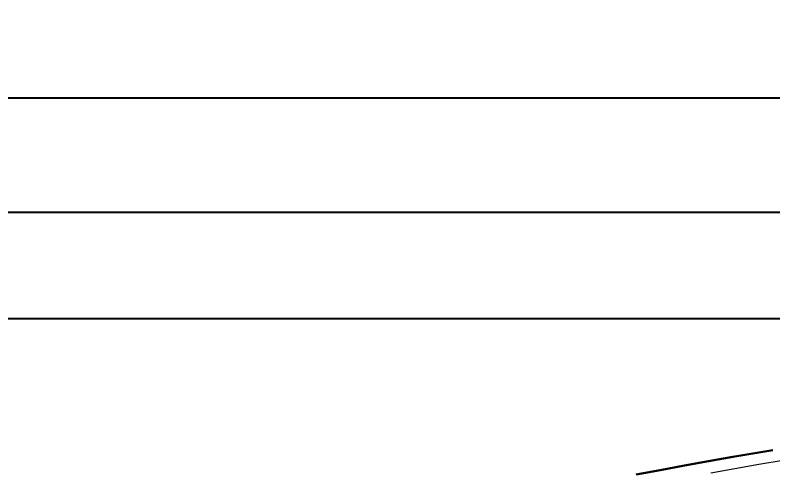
# Model space of a CAD drawing. Header units: millimetres. Extents: x 4628 to 974470, y 12613 to 383573.
# Drawn here: x 508769 to 540164, y 348467 to 367439 of the extents above; entities that cross this region are included whole.
import ezdxf

# ---------------------------------------------------------------- set-up
doc = ezdxf.new("R2010")
doc.units = ezdxf.units.MM
doc.linetypes.add('CENTER', pattern=[2, 1.25, -0.25, 0.25, -0.25])
for name, color, linetype, lineweight in [('标注', 3, 'Continuous', 18), ('桥 中心线', 5, 'CENTER', 15), ('桥 构造粗实', 1, 'Continuous', 30)]:
    doc.layers.add(name, color=color, linetype=linetype, lineweight=lineweight)
doc.styles.add('仿宋字', font='', dxfattribs={"width": 0.7})
doc.styles.get('仿宋字').set_extended_font_data('仿宋_GB2312')
doc.dimstyles.new('750', dxfattribs={"dimscale": 0, "dimtxt": 2.5, "dimasz": 1, "dimexe": 1, "dimexo": 1, "dimgap": 0, "dimtad": 0, "dimdec": 0, "dimlfac": 0.1, "dimrnd": 0.1, "dimzin": 12, "dimdsep": 46, "dimtxsty": '仿宋字', "dimblk": 'OBLIQUE', "dimcen": -1, "dimclrd": 256, "dimclre": 256, "dimclrt": 256, "dimadec": 4, "dimazin": 0, "dimtp": 2, "dimtm": 3, "dimtfac": 0.5, "dimtdec": 0, "dimtmove": 2, "dimatfit": 3, "dimldrblk": 'OBLIQUE', "dimfxl": 3, "dimfxlon": 1, "dimtvp": 0.7, "dimtolj": 1, "dimtzin": 12, "dimarcsym": 0})

# ---------------------------------------------------------------- blocks, each defined once
blk = doc.blocks.new('_Oblique')
at = {"color": 0, "linetype": 'ByBlock', "lineweight": -2}
blk.add_line((-0.5, -0.5), (0.5, 0.5), dxfattribs=at)
blk = doc.blocks.new('*D91')
at = {"layer": 'Defpoints', "color": 0}
for p in [(684589, 359278), (684589, 353369), (480589, 352869)]:
    blk.add_point(p, dxfattribs=at)
at = {"layer": '标注', "lineweight": -2}
for p, q in [((480589, 357278), (480589, 360278)), ((684589, 357278), (684589, 360278)), ((480589, 359278), (684589, 359278))]:
    blk.add_line(p, q, dxfattribs=at)
at = {"layer": '标注', "lineweight": -2, "xscale": 1000.0000020837, "yscale": 1000.0000020837, "zscale": 1000.0000020837, "rotation": 180}
blk.add_blockref('_Oblique', (480589, 359278), dxfattribs=at)
at = {"layer": '标注', "lineweight": -2, "xscale": 1000.0000020837, "yscale": 1000.0000020837, "zscale": 1000.0000020837}
blk.add_blockref('_Oblique', (684589, 359278), dxfattribs=at)
at = {"layer": '标注', "insert": (582589, 361624), "char_height": 2500, "attachment_point": 5, "style": '仿宋字'}
blk.add_mtext('\\A1;第三联 2000+20000+2000=20400  下承式提篮拱', dxfattribs=at)
blk = doc.blocks.new('*D93')
at = {"layer": 'Defpoints', "color": 0}
for p in [(807589, 364010), (807589, 357778), (285589, 355869)]:
    blk.add_point(p, dxfattribs=at)
at = {"layer": '标注', "lineweight": -2}
for p, q in [((285589, 362010), (285589, 365010)), ((807589, 362010), (807589, 365010)), ((285589, 364010), (807589, 364010))]:
    blk.add_line(p, q, dxfattribs=at)
at = {"layer": '标注', "lineweight": -2, "xscale": 1000.0000020837, "yscale": 1000.0000020837, "zscale": 1000.0000020837, "rotation": 180}
blk.add_blockref('_Oblique', (285589, 364010), dxfattribs=at)
at = {"layer": '标注', "lineweight": -2, "xscale": 1000.0000020837, "yscale": 1000.0000020837, "zscale": 1000.0000020837}
blk.add_blockref('_Oblique', (807589, 364010), dxfattribs=at)
at = {"layer": '标注', "insert": (546589, 365760), "char_height": 2500, "attachment_point": 5, "style": '仿宋字'}
blk.add_mtext('\\A1;52200', dxfattribs=at)
blk = doc.blocks.new('*D94')
at = {"layer": 'Defpoints', "color": 0}
for p in [(663589, 354869), (663589, 320810), (501589, 320390)]:
    blk.add_point(p, dxfattribs=at)
at = {"layer": '标注', "lineweight": -2}
for p, q in [((501589, 352869), (501589, 355869)), ((663589, 352869), (663589, 355869)), ((501589, 354869), (663589, 354869))]:
    blk.add_line(p, q, dxfattribs=at)
at = {"layer": '标注', "lineweight": -2, "xscale": 1000.0000020837, "yscale": 1000.0000020837, "zscale": 1000.0000020837, "rotation": 180}
blk.add_blockref('_Oblique', (501589, 354869), dxfattribs=at)
at = {"layer": '标注', "lineweight": -2, "xscale": 1000.0000020837, "yscale": 1000.0000020837, "zscale": 1000.0000020837}
blk.add_blockref('_Oblique', (663589, 354869), dxfattribs=at)
at = {"layer": '标注', "insert": (582589, 356619), "char_height": 2500, "attachment_point": 5, "style": '仿宋字'}
blk.add_mtext('\\A1;18×900', dxfattribs=at)

msp = doc.modelspace()

# ---------------------------------------------------------------- linework, layer by layer
at = {"layer": '桥 中心线', "color": 8, "ltscale": 3000}
msp.add_lwpolyline([(540588.7, 348976.9), (539588.7, 348807.5), (538588.7, 348634.2), (537588.7, 348456.8)], dxfattribs=at)
at = {"layer": '桥 构造粗实'}
msp.add_lwpolyline([(540163.7, 349412.1), (539504.3, 349300.3), (538502.4, 349126.6), (537500.5, 348948.9), (536498.6, 348767.2), (535496.7, 348581.6), (534494.8, 348391.9)], dxfattribs=at)

# ---------------------------------------------------------------- dimensions: what is measured, and where the dimension line sits
at = {"layer": '标注'}
dim = msp.add_linear_dim(base=(807588.7, 364010.5), p1=(285588.7, 355868.6), p2=(807588.7, 357777.8), dimstyle='750', override={"dimscale": 1000.000002, "dimfxl": 2}, dxfattribs=at)
dim.commit()
dim.dimension.update_dxf_attribs({"geometry": '*D93', "text_midpoint": (546588.7, 365760.5)})
for base, p1, p2, text, picture, middle in [((684588.7, 359277.8), (480588.7, 352868.6), (684588.7, 353368.6), '第三联 2000+20000+2000=<>  下承式提篮拱', '*D91', (582588.7, 361623.8)), ((663588.7, 354868.6), (501588.7, 320389.9), (663588.7, 320809.5), '18×900', '*D94', (582588.7, 356618.6))]:
    dim = msp.add_linear_dim(base=base, p1=p1, p2=p2, text=text, dimstyle='750', override={"dimscale": 1000.000002, "dimfxl": 2}, dxfattribs=at)
    dim.commit()
    dim.dimension.update_dxf_attribs({"geometry": picture, "text_midpoint": middle})

doc.saveas('drawing.dxf')
